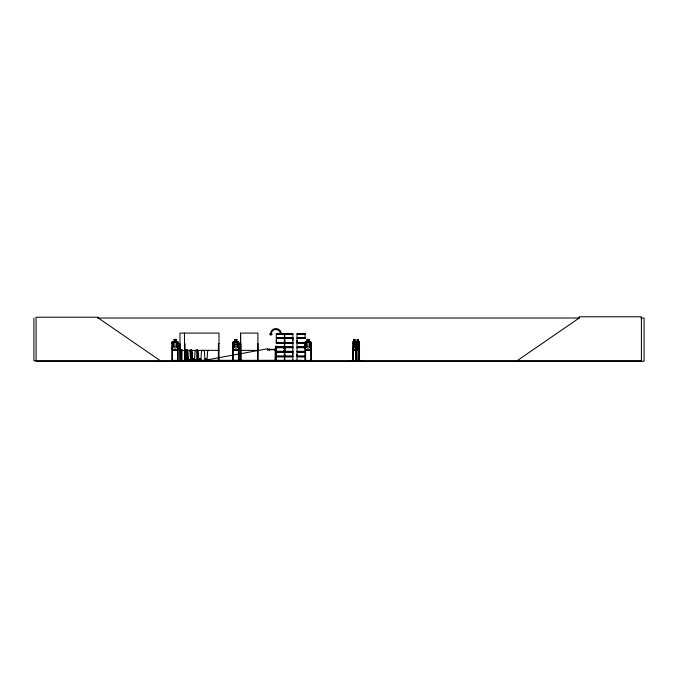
<?xml version="1.0" encoding="UTF-8"?>
<svg xmlns="http://www.w3.org/2000/svg" width="678" height="678" viewBox="0 0 678 678"><rect width="100%" height="100%" fill="white"/><g stroke="black" fill="none" stroke-linecap="round" stroke-linejoin="round"><path stroke-width="1.02" d="M269.31 349.679L274.709 349.704M276.319 356.069L284.404 356.069L284.404 352.094L275.454 352.162L276.082 352.026M277.387 346.339L275.454 346.289L276.09 346.407C275.658 347.831 274.683 346.127 277.387 346.924M276.319 342.475L276.319 338.508L284.404 338.508L284.396 342.475L276.319 342.475L276.327 340.492M284.396 354.086L284.396 352.094M284.396 340.492L284.396 338.508M292.871 356.069L284.785 356.069L284.794 354.086M292.871 342.475L284.785 342.475L284.794 340.492M292.862 354.086L292.862 352.094M292.862 340.492L292.862 338.508M305.108 356.069L297.023 356.069L297.032 354.086M305.108 342.475L297.023 342.475L297.032 340.492M243.648 360.535L233.317 360.416M275.454 352.611L277.387 352.679M275.454 346.356L275.421 360.865M267.861 349.119L267.869 350.331L267.869 348.712L206.332 359.993M276.319 356.865L284.404 356.865L284.404 360.696L272.378 360.51L278.853 360.781M274.709 349.365L269.31 349.365M193.544 358.645L193.476 359.103L193.425 358.645M199.637 358.704L199.739 358.611M206.18 358.976L205.739 358.772M187.23 358.84L187.62 358.721M199.866 358.908L199.637 358.967M276.285 347.128L284.413 347.272M355.416 350.043L355.84 348L355.442 350.111M358.925 350.111L359.264 348M350.034 360.543L362.306 360.543M359.238 360.815L359.323 342.288L359.306 360.865M179.95 360.781L179.992 333.093L219.002 333.093L219.002 360.865M240.419 360.857L240.444 360.332M240.588 360.815L240.521 333.093M179.068 360.815L183.484 360.781L183.518 360.332L301.93 360.332L301.93 360.865M183.484 360.543L179.077 360.543L193.781 360.543L183.865 360.865L189.077 360.696M184.56 360.543L184.45 333.093M188.755 360.823L189.086 359.459L188.891 360.586L188.086 360.857M206.129 358.942L206.197 358.84M239.08 348L238.351 350.111L233.359 350.111L232.698 348L232.774 342.331L233.376 341.543L234.825 341.543L234.825 339.415L236.953 339.415L236.885 341.61L237.944 342.322L237.944 346.289L236.885 347.992L234.902 347.992L233.834 346.289L233.834 342.322L234.902 341.61L234.902 339.483L236.885 339.483M284.785 360.696L284.794 356.865L292.871 356.865L292.871 360.696L284.76 360.857M352.848 360.865L353.179 341.543M356.67 341.543L356.331 360.865M275.166 360.823L275.285 349.17L276.005 349.17L276.022 360.781M304.829 360.815L304.888 360.238L305.609 360.238M353.831 341.61L353.331 346.289L353.831 347.992L354.755 347.992L355.247 342.322L354.755 339.483L353.831 339.483M172.509 360.238L171.788 360.238L171.788 360.865L171.898 342.297L172.568 341.543L174.017 341.543M171.966 342.331L172.602 341.61L177.492 341.61L178.204 342.322L178.204 360.865M186.094 359.459L185.594 360.84L186.306 360.857M185.509 349.687L185.45 360.865L186.73 360.832L186.764 349.687M186.221 360.84L186.73 360.832M188.331 360.823L188.95 360.815L189.069 359.459M191.874 360.586L191.433 360.84L192.764 360.832L191.688 360.696M194.993 360.357L194.035 360.84L195.111 360.586L195.111 359.459L194.857 360.357M198.264 359.459L197.874 360.865L198.095 360.357M201.374 360.586L201.23 359.459L201.332 360.586L200.425 360.84L200.891 360.865M201.332 360.857L201.713 360.865M204.637 360.357L204.637 359.459L203.959 360.857L204.197 360.357M204.383 360.586L205.273 360.832L204.841 360.857M206.629 360.857L207.044 360.849M206.815 360.857L207.621 359.459L207.451 360.857M207.858 360.849L204.4 360.865M516.924 360.865L579.165 318.033L579.165 316.77L641.396 316.77L641.396 360.865L33.9 360.865L33.9 318.033M285.379 350.526L283.701 351.484M283.692 350.729L285.023 349.992M185.628 360.713L185.942 349.687M186.094 349.687L185.992 360.865L186.145 360.238M198.688 360.865L199.103 360.865M305.117 360.696L297.006 360.857M97.53 318.033L579.487 318.033M640.922 318.033L644.1 318.033L644.1 361.23L36.087 361.23L36.087 317.219L98.327 317.219L98.327 318.033L160.559 360.865M276.319 333.72L284.413 333.72M284.777 333.72L292.871 333.72M297.015 333.72L305.117 333.72M276.327 334.118L284.396 334.118M284.794 334.118L292.862 334.118M297.032 334.118L305.1 334.118M292.871 337.712L284.785 337.712L284.785 333.881L292.871 333.864L292.862 337.712M276.268 337.983L284.463 337.983M284.726 337.983L292.921 337.983M296.972 337.983L305.168 337.983M276.268 338.229L284.463 338.229M284.726 338.229L292.921 338.229M296.972 338.229L305.168 338.229M305.108 338.508L297.023 338.508L297.023 342.475M354.848 339.415L353.797 339.415L353.891 341.61M357.281 339.415L358.331 339.415L358.73 346.289L358.238 347.992L357.314 347.992L356.814 342.322L357.34 339.415L357.281 341.543L356.289 342.297L356.679 350.043M174.093 339.483L176.077 339.483L176.077 341.61L177.136 342.322L177.136 346.289L176.077 347.992L174.093 347.992L173.026 346.289L173.026 342.322L174.093 341.61L174.017 339.415L176.144 339.415L176.144 341.543L177.526 341.543L178.272 342.288L178.272 348L177.543 350.111L172.551 350.111L171.898 348L172.602 350.043L177.492 350.043M309.176 339.483L307.185 339.483L307.185 341.61L306.125 342.322L306.125 346.289L307.185 347.992L309.176 347.992L310.236 346.289L310.236 342.322L309.176 341.61L309.244 339.415L307.117 339.415L307.117 341.543L305.668 341.543L304.99 342.297L304.956 360.865M357.314 339.483L358.298 339.483M236.953 341.543L238.325 341.543L239.08 342.288L239.181 360.823M309.244 341.543L310.617 341.543L311.371 342.288L311.363 360.865M353.857 341.543L353.119 341.543L352.865 342.297M354.789 341.543L355.492 341.543M358.272 341.543L358.976 341.543M233.41 341.61L238.3 341.61M305.702 341.61L310.592 341.61M353.136 341.61L355.475 341.61M356.62 341.61L358.959 341.61M355.781 342.288L355.781 360.865L355.416 341.61M276.268 342.754L284.463 342.754M284.726 342.754L292.921 342.754M296.972 342.754L305.168 342.754M276.268 343L284.463 343M284.726 343L292.921 343M296.972 343L305.168 343M276.319 343.28L284.404 343.28L284.404 347.102L276.319 347.102L284.396 347M292.871 343.28L284.785 343.28L284.785 347.102L292.871 347.102L292.862 343.28M305.108 343.28L297.023 343.28L297.023 347.102L305.1 347M171.856 343.593L172.441 343.593L172.509 360.865M178.204 343.593L177.619 343.593L177.551 360.865M179.992 343.593L180.323 360.865M184.45 343.593L185.035 343.593L185.102 360.865M219.011 343.593L218.418 343.593L218.35 360.865M232.664 343.593L233.249 343.593L233.181 360.865M239.012 343.593L238.419 343.593L238.427 360.865M257.92 343.593L257.598 360.865M304.956 343.593L305.541 343.593L305.609 360.865M311.295 343.593L310.71 343.593L310.778 360.865M352.848 343.593L353.323 343.593M356.331 343.593L356.806 343.593M232.698 344.305L239.08 344.305M284.794 347L292.862 347M305.117 347.111L296.947 347.212L305.117 347.272M284.735 347.238L292.871 347.314M276.319 347.45L284.413 347.458M284.777 347.458L292.871 347.475L292.862 351.297M305.117 347.458L297.015 347.475L297.032 351.297L305.108 351.297M276.327 347.704L284.396 347.704M284.794 347.704L292.862 347.704M297.032 347.704L305.1 347.704M275.276 349.89L276.005 349.89M238.3 350.043L233.41 350.043L232.774 347.992M353.136 350.043L355.475 350.043M356.62 350.043L358.959 350.043M275.276 350.068L276.005 350.068M355.501 350.111L353.111 350.111L352.806 348L353.17 350.111M356.594 350.111L358.984 350.111M179.992 350.373L219.002 350.373M240.648 350.373L257.92 350.373M276.319 351.297L284.404 351.297M284.785 351.297L292.871 351.297M276.268 351.577L284.463 351.577M284.726 351.577L292.921 351.577M296.972 351.577L305.168 351.577M276.268 351.823L284.463 351.823M284.726 351.823L292.921 351.823M296.972 351.823L305.168 351.823M305.108 352.094L297.023 352.094L297.023 356.069M276.268 356.34L284.463 356.34M284.726 356.34L292.921 356.34M296.972 356.34L305.168 356.34M276.268 356.586L284.463 356.586M284.726 356.586L292.921 356.586M296.972 356.586L305.168 356.586M305.108 356.865L297.023 356.865L297.023 360.696M191.323 350.179A2.161 2.161 0 0 0 191.959 351.713L192.399 360.035L194.561 360.035L195.01 351.713A2.161 2.161 0 0 0 195.645 350.179M177.551 360.238L178.356 360.823M181.229 360.238L181.924 360.238L181.916 360.865M311.363 360.238L310.643 360.238L310.643 360.865M352.797 360.238L353.374 360.238M355.484 360.238L356.06 360.238M356.857 360.238L356.281 360.238L356.306 360.865M358.967 360.238L359.543 360.238M172.509 360.416L177.551 360.416M305.609 360.416L310.643 360.416M189.382 360.543L195.366 360.832L194.917 360.586M201.502 360.586L198.256 360.849M272.378 360.543L284.396 360.586M284.794 360.586L292.862 360.586M297.032 360.586L305.1 360.586M219.155 360.815L219.07 360.238M198.883 360.849L198.264 360.586M191.908 360.713L191.628 360.238M283.701 347.763L285.37 348.738M283.692 348.492L285.023 349.246M258.013 360.823L257.92 333.093L240.648 333.093L240.648 360.865M356.535 347.653L356.721 360.857M353.102 360.815L353.052 349.687M358.916 341.543L359.289 342.322M355.433 341.543L355.806 342.322M304.99 348L305.651 350.111L310.643 350.111L311.371 348L310.592 350.043L305.702 350.043L305.066 347.992L305.066 342.331M353.238 360.832L353.119 343.593M356.323 347.992L356.653 350.111M191.959 351.713L192.399 360.035M359.493 360.865L359.493 343.593L359.018 343.593L359.018 360.865L358.993 360.238M358.272 339.415L358.238 341.61M356.806 347.653L356.84 360.865M356.603 343.593L356.636 360.865M356.043 360.865L356.009 343.593L355.535 343.593L355.501 360.865M354.789 339.415L354.814 341.61M353.323 347.653L353.357 360.865M311.227 360.238L311.227 360.865M305.473 360.238L305.473 360.865M300.668 360.332L300.668 360.865M292.862 342.475L292.871 338.508L284.785 338.508L284.785 342.475M292.862 356.069L292.871 352.094L284.785 352.094L284.785 356.069M284.607 348.636L284.607 350.619M275.904 346.992L275.87 360.865M257.471 360.332L257.471 360.865M240.97 360.865L240.936 343.593L240.292 343.593L240.3 360.865M240.902 360.238L240.902 360.865M238.936 360.238L238.944 360.865M238.351 360.238L238.351 360.865M233.317 360.238L233.317 360.865M232.732 360.238L232.732 360.865M232.698 342.297L232.613 360.865M218.841 360.332L218.841 360.865M218.494 360.238L218.486 360.865M206.493 360.357L206.502 358.467L205.51 358.467L205.51 360.357M200.374 360.357L200.383 358.467L199.391 358.467L199.391 360.357M198.518 360.357L198.247 359.459L198.154 360.586M197.306 360.238L197.298 360.865L197.273 349.831M197.01 360.238L197.01 360.865M196.976 349.831L196.942 360.865M193.993 360.357L193.984 358.467L193.001 358.467L193.001 360.357M192.103 360.357L191.857 359.459L191.772 360.586M191.577 349.687L191.552 360.865M191.425 349.687L191.425 360.865M191.238 360.238L191.323 360.865M191.145 349.687L191.094 360.865M190.993 349.687L190.942 360.865M187.959 360.357L187.959 358.467L186.967 358.467L187.018 360.865M187.399 360.238L187.399 360.865M187.348 349.687L187.323 360.865L187.196 349.687M186.916 349.687L186.874 360.865M185.662 349.687L185.619 360.865M184.967 360.238L184.967 360.865M184.78 360.332L184.78 360.865M184.382 360.238L184.399 360.865M181.865 349.687L181.763 360.865M181.712 349.687L181.619 360.865L181.509 360.238M181.441 349.687L181.441 360.865M181.289 349.687L181.289 360.865M177.687 360.238L177.687 360.865M172.373 360.238L172.373 360.865M281.378 334.025A5.441 5.441 0 0 0 275.929 328.576A5.441 5.441 0 0 0 270.488 334.025L269.581 334.025L270.895 335.279L272.209 334.025L271.293 334.025A4.543 4.543 0 0 1 275.844 329.483A4.543 4.543 0 0 1 280.387 334.025M208.154 350.179A2.161 2.161 0 0 1 207.519 351.713L207.07 360.035L204.909 360.035L204.459 351.713A2.161 2.161 0 0 1 203.832 350.179M202.027 350.179A2.161 2.161 0 0 1 201.4 351.713L200.951 360.035L198.79 360.035L198.34 351.713A2.161 2.161 0 0 1 197.713 350.179M189.611 350.179A2.161 2.161 0 0 1 188.976 351.713L188.526 360.035L186.374 360.035L185.925 351.713A2.161 2.161 0 0 1 185.289 350.179M269.302 349.119L269.31 350.331L269.302 349.119M284.413 333.881L276.319 333.864L276.327 337.712L284.404 337.712L284.404 333.881M305.117 333.873L297.015 333.873L297.032 337.712L305.108 337.712L305.108 333.881M175.721 339.839L174.449 339.839L174.449 340.551L175.721 340.551L175.721 339.839M236.529 339.839L235.249 339.839L235.249 340.551L236.529 340.551L236.529 339.839M308.821 339.839L307.541 339.839L307.541 340.551L308.821 340.551L308.821 339.839M354.586 339.839L353.992 339.839L353.992 340.551L354.586 340.551L354.586 339.839M358.069 339.839L357.476 339.839L357.476 340.551L358.069 340.551L358.069 339.839M176.077 342.322L174.093 342.322L174.093 346.289L176.077 346.289L176.077 342.322M236.885 342.322L234.902 342.322L234.902 346.289L236.885 346.289L236.885 342.322M309.176 342.322L307.185 342.322L307.185 346.289L309.176 346.289L309.176 342.322M354.755 342.322L353.831 342.322L353.831 346.289L354.755 346.289L354.755 342.322M358.238 342.322L357.314 342.322L357.314 346.289L358.238 346.289L358.238 342.322M276.31 349.026L274.709 349.026L274.709 350.018L276.31 350.018L276.31 349.026"/></g></svg>
